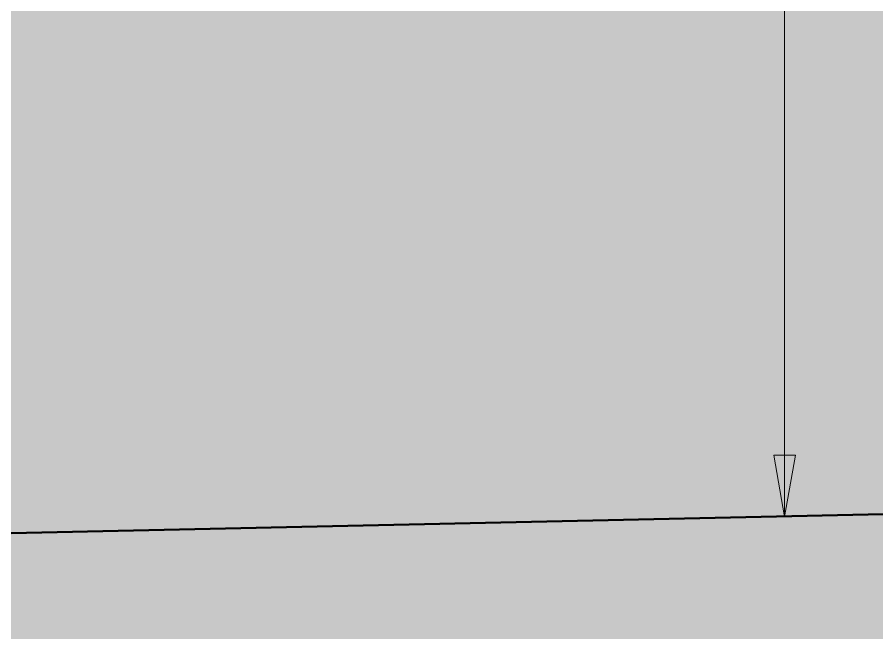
# Model space of a CAD drawing. Header units: metres. Extents: x 0 to 258, y 3 to 25.
# Drawn here: x 232.401 to 234.147, y 22.145 to 23.394 of the extents above; entities that cross this region are included whole.
import ezdxf

# ---------------------------------------------------------------- set-up
doc = ezdxf.new("R2010")
doc.units = ezdxf.units.M
doc.layers.add('A-FLOR', color=7, linetype='Continuous', lineweight=50)
doc.layers.add('G-ANNO-TEXT', color=7, linetype='Continuous', lineweight=9)

msp = doc.modelspace()

# ---------------------------------------------------------------- hatches: boundary and pattern name
at = {"layer": 'A-FLOR', "lineweight": 5, "true_color": 0xc0c0c0}
for points in [[(227.2742, 22.2362), (237.3535, 22.4545), (237.3541, 23.6357), (227.2742, 23.42), (227.2742, 22.2744)], [(237.3535, 21.8936), (237.3535, 22.4545), (227.2742, 22.2362), (227.2742, 21.9325), (233.9416, 21.9057), (237.3311, 21.8936)]]:
    msp.add_hatch(color=9, dxfattribs=at).paths.add_polyline_path(points)
at = {"layer": 'G-ANNO-TEXT'}
msp.add_hatch(color=256, dxfattribs=at).paths.add_polyline_path([(233.9592, 22.3803), (233.9813, 22.5053), (233.9372, 22.5053)])

# ---------------------------------------------------------------- linework, layer by layer
at = {"layer": 'A-FLOR'}
msp.add_line((227.2742, 22.2362), (237.3535, 22.4545), dxfattribs=at)
at = {"layer": 'G-ANNO-TEXT'}
for p, q in [((233.9592, 22.3803), (233.9592, 24.1704)), ((233.9813, 22.5053), (233.9372, 22.5053)), ((233.9372, 22.5053), (233.9592, 22.3803)), ((233.9592, 22.3803), (233.9813, 22.5053))]:
    msp.add_line(p, q, dxfattribs=at)

doc.saveas('drawing.dxf')
